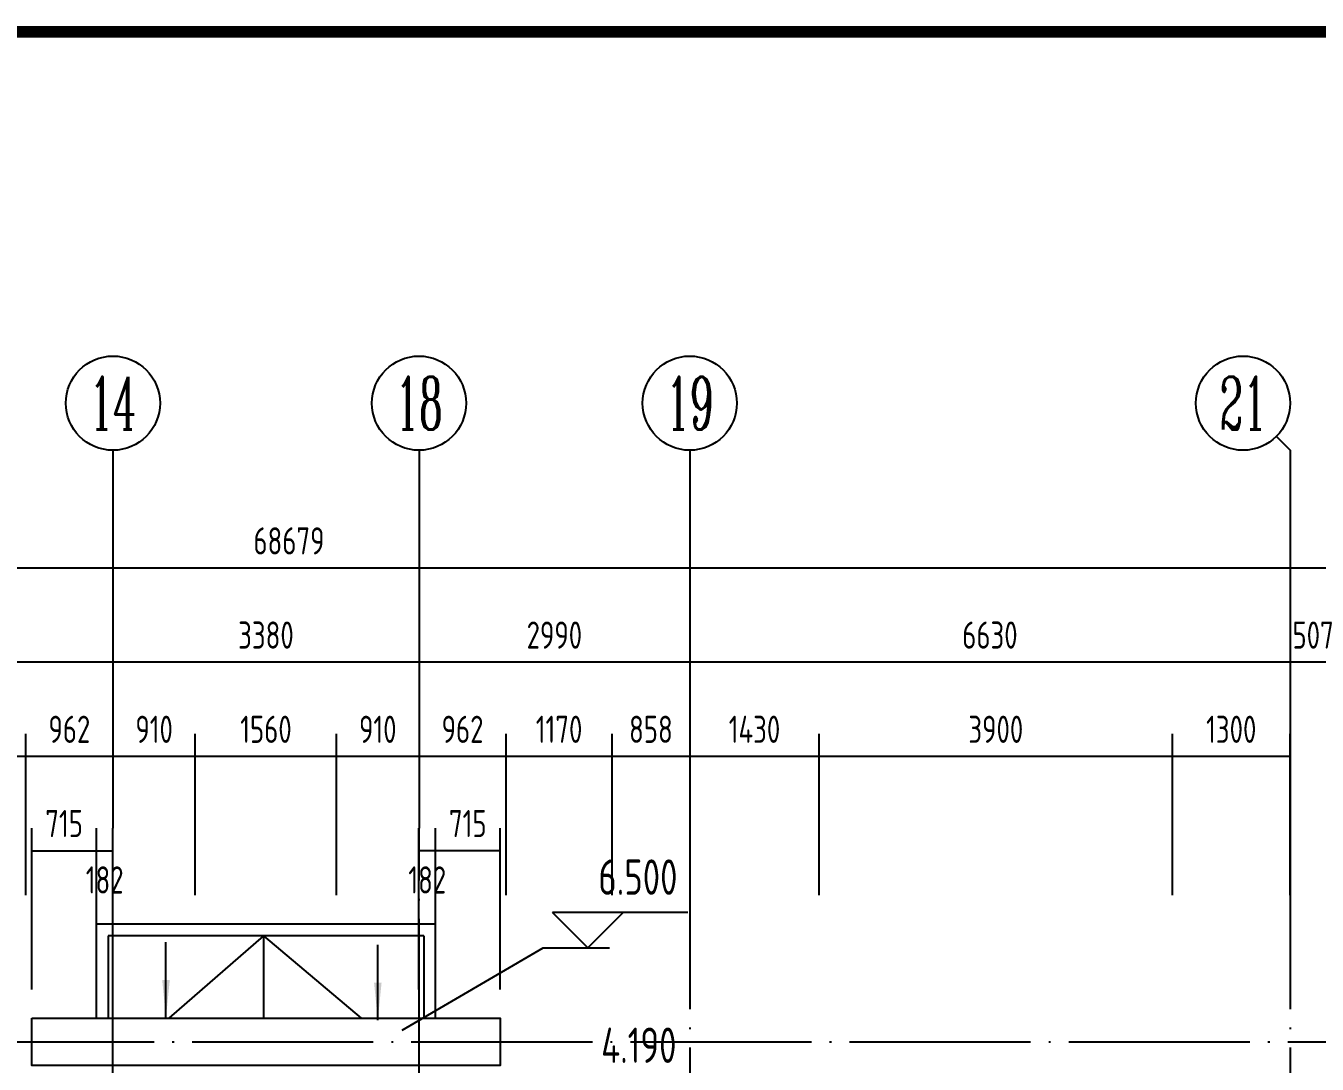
# Model space of a CAD drawing. Extents: x -726032 to 135930, y -151624 to 587044.
# Drawn here: x -680486 to -666225, y 519746 to 531209 of the extents above; entities that cross this region are included whole.
import ezdxf
from ezdxf.enums import TextEntityAlignment as Align

# ---------------------------------------------------------------- set-up
doc = ezdxf.new("R2010")
doc.units = 0
doc.header["$LTSCALE"] = 1000
doc.header["$MEASUREMENT"] = 0
doc.linetypes.add('DOTE', pattern=[2.42, 2, -0.2, 0.02, -0.2])
doc.layers.get('0').update_dxf_attribs({"linetype": 'CONTINUOUS'})
doc.layers.get('DEFPOINTS').update_dxf_attribs({"color": 1, "linetype": 'CONTINUOUS'})
for name, color, linetype in [('AXIS', 245, 'CONTINUOUS'), ('AXIS_TEXT', 7, 'CONTINUOUS'), ('DOTE', 8, 'DOTE'), ('PUB_DIM', 245, 'CONTINUOUS'), ('PUB_TITLE', 1, 'CONTINUOUS'), ('ROOF', 4, 'CONTINUOUS'), ('引线', 213, 'CONTINUOUS'), ('排水', 245, 'CONTINUOUS')]:
    doc.layers.add(name, color=color, linetype=linetype)
doc.styles.add('COMPLEX', font='COMPLEX')
doc.styles.add('DIM_FONT', font='isocp.shx', dxfattribs={"width": 0.8})
doc.dimstyles.new('AXIS', dxfattribs={"dimtxt": 300, "dimasz": 1, "dimexe": 250, "dimexo": 300, "dimgap": 150, "dimtad": 1, "dimdec": 0, "dimzin": 0, "dimdsep": 46, "dimtxsty": 'DIM_FONT', "dimcen": 0.09, "dimse1": 1, "dimse2": 1, "dimclrt": 142, "dimadec": 0, "dimazin": 0, "dimtfac": 1, "dimtdec": 0, "dimtix": 1, "dimtmove": 2, "dimatfit": 3, "dimfxl": 1, "dimtolj": 1, "dimtzin": 0, "dimarcsym": 0})
doc.dimstyles.new('DIMA', dxfattribs={"dimtxt": 300, "dimasz": 1, "dimexe": 250, "dimexo": 300, "dimgap": 150, "dimtad": 1, "dimdec": 0, "dimzin": 0, "dimdsep": 46, "dimtxsty": 'DIM_FONT', "dimcen": 0.09, "dimse1": 1, "dimclrt": 142, "dimadec": 0, "dimazin": 0, "dimtfac": 1, "dimtdec": 0, "dimtix": 1, "dimtmove": 2, "dimatfit": 3, "dimfxl": 1, "dimtolj": 1, "dimtzin": 0, "dimarcsym": 0})
doc.dimstyles.new('DIMB', dxfattribs={"dimtxt": 300, "dimasz": 1, "dimexe": 250, "dimexo": 300, "dimgap": 150, "dimtad": 1, "dimdec": 0, "dimzin": 0, "dimdsep": 46, "dimtxsty": 'DIM_FONT', "dimcen": 0.09, "dimse2": 1, "dimclrt": 142, "dimadec": 0, "dimazin": 0, "dimtfac": 1, "dimtdec": 0, "dimtix": 1, "dimtmove": 2, "dimatfit": 3, "dimfxl": 1, "dimtolj": 1, "dimtzin": 0, "dimarcsym": 0})
doc.dimstyles.new('DIMN', dxfattribs={"dimtxt": 300, "dimasz": 1, "dimexe": 250, "dimexo": 300, "dimgap": 150, "dimtad": 1, "dimdec": 0, "dimzin": 0, "dimdsep": 46, "dimtxsty": 'DIM_FONT', "dimcen": 0.09, "dimclrt": 142, "dimadec": 0, "dimazin": 0, "dimtfac": 1, "dimtdec": 0, "dimtix": 1, "dimtmove": 2, "dimatfit": 3, "dimfxl": 1, "dimtolj": 1, "dimtzin": 0, "dimarcsym": 0})

# ---------------------------------------------------------------- blocks, each defined once
blk = doc.blocks.new('*D511')
at = {"layer": 'AXIS', "color": 0, "lineweight": -2, "transparency": 16777216}
for p, q in [((-711920, 522652), (-711920, 525473)), ((-643241, 522652), (-643241, 525473)), ((-643242, 525223), (-711919, 525223))]:
    blk.add_line(p, q, dxfattribs=at)
at = {"layer": 'AXIS', "color": 0, "transparency": 16777216}
for points in [[(-711919, 525224), (-711919, 525223), (-711920, 525223)], [(-643242, 525224), (-643242, 525223), (-643241, 525223)]]:
    blk.add_solid(points, dxfattribs=at)
at = {"layer": 'DEFPOINTS', "color": 0, "transparency": 16777216}
for p in [(-711920, 525223), (-711920, 522352), (-643241, 522352)]:
    blk.add_point(p, dxfattribs=at)
at = {"layer": 'AXIS', "color": 142, "transparency": 16777216, "insert": (-677580, 525523), "char_height": 300, "attachment_point": 5, "style": 'DIM_FONT'}
blk.add_mtext('\\A1;68679', dxfattribs=at)
blk = doc.blocks.new('*D1033')
at = {"layer": 'DEFPOINTS', "color": 0, "transparency": 16777216}
for p in [(-676144, 522103), (-676144, 520272), (-675962, 520272)]:
    blk.add_point(p, dxfattribs=at)
at = {"layer": 'PUB_DIM', "color": 0, "lineweight": -2, "transparency": 16777216}
for p, q in [((-676144, 520572), (-676144, 522353)), ((-675962, 520572), (-675962, 522353)), ((-676145, 522103), (-676146, 522103)), ((-675962, 522103), (-676144, 522103)), ((-675961, 522103), (-675960, 522103))]:
    blk.add_line(p, q, dxfattribs=at)
at = {"layer": 'PUB_DIM', "color": 0, "transparency": 16777216}
for points in [[(-676145, 522104), (-676145, 522103), (-676144, 522103)], [(-675961, 522104), (-675961, 522103), (-675962, 522103)]]:
    blk.add_solid(points, dxfattribs=at)
at = {"layer": 'PUB_DIM', "color": 142, "transparency": 16777216, "insert": (-676053, 521780), "char_height": 300, "attachment_point": 5, "style": 'DIM_FONT'}
blk.add_mtext('\\A1;182', dxfattribs=at)
blk = doc.blocks.new('_AXISO')
blk.add_circle((0, 0), 0.5)
at = {"layer": 'AXIS_TEXT', "style": 'COMPLEX', "width": 1.041667}
blk.add_attdef('A', text='', height=0.56, dxfattribs=at).set_placement((-0.25, -0.28), (0.25, -0.28), align=Align.FIT)
blk = doc.blocks.new('*D2266')
at = {"layer": 'DEFPOINTS', "color": 0, "transparency": 16777216}
for p in [(-677054, 523143), (-677054, 521312), (-676144, 521312)]:
    blk.add_point(p, dxfattribs=at)
at = {"layer": 'PUB_DIM', "color": 0, "lineweight": -2, "transparency": 16777216}
for p, q in [((-677054, 521612), (-677054, 523393)), ((-676145, 523143), (-677053, 523143))]:
    blk.add_line(p, q, dxfattribs=at)
at = {"layer": 'PUB_DIM', "color": 0, "transparency": 16777216}
for points in [[(-677053, 523144), (-677053, 523143), (-677054, 523143)], [(-676145, 523144), (-676145, 523143), (-676144, 523143)]]:
    blk.add_solid(points, dxfattribs=at)
at = {"layer": 'PUB_DIM', "color": 142, "transparency": 16777216, "insert": (-676599, 523443), "char_height": 300, "attachment_point": 5, "style": 'DIM_FONT'}
blk.add_mtext('\\A1;910', dxfattribs=at)
blk = doc.blocks.new('*D3326')
at = {"layer": 'AXIS', "color": 0, "lineweight": -2, "transparency": 16777216}
blk.add_line((-676145, 524183), (-679523, 524183), dxfattribs=at)
at = {"layer": 'AXIS', "color": 0, "transparency": 16777216}
for points in [[(-679523, 524184), (-679523, 524183), (-679524, 524183)], [(-676145, 524184), (-676145, 524183), (-676144, 524183)]]:
    blk.add_solid(points, dxfattribs=at)
at = {"layer": 'DEFPOINTS', "color": 0, "transparency": 16777216}
for p in [(-679524, 524183), (-679524, 522352), (-676144, 522352)]:
    blk.add_point(p, dxfattribs=at)
at = {"layer": 'AXIS', "color": 142, "transparency": 16777216, "insert": (-677834, 524483), "char_height": 300, "attachment_point": 5, "style": 'DIM_FONT'}
blk.add_mtext('\\A1;3380', dxfattribs=at)
blk = doc.blocks.new('*D3327')
at = {"layer": 'AXIS', "color": 0, "lineweight": -2, "transparency": 16777216}
blk.add_line((-673155, 524183), (-676143, 524183), dxfattribs=at)
at = {"layer": 'AXIS', "color": 0, "transparency": 16777216}
for points in [[(-676143, 524184), (-676143, 524183), (-676144, 524183)], [(-673155, 524184), (-673155, 524183), (-673154, 524183)]]:
    blk.add_solid(points, dxfattribs=at)
at = {"layer": 'DEFPOINTS', "color": 0, "transparency": 16777216}
for p in [(-676144, 524183), (-676144, 522352), (-673154, 522352)]:
    blk.add_point(p, dxfattribs=at)
at = {"layer": 'AXIS', "color": 142, "transparency": 16777216, "insert": (-674649, 524483), "char_height": 300, "attachment_point": 5, "style": 'DIM_FONT'}
blk.add_mtext('\\A1;2990', dxfattribs=at)
blk = doc.blocks.new('*D3728')
at = {"layer": 'DEFPOINTS', "color": 0, "transparency": 16777216}
for p in [(-676144, 523143), (-676144, 521312), (-675182, 521312)]:
    blk.add_point(p, dxfattribs=at)
at = {"layer": 'PUB_DIM', "color": 0, "lineweight": -2, "transparency": 16777216}
for p, q in [((-675182, 521612), (-675182, 523393)), ((-675183, 523143), (-676143, 523143))]:
    blk.add_line(p, q, dxfattribs=at)
at = {"layer": 'PUB_DIM', "color": 0, "transparency": 16777216}
for points in [[(-676143, 523144), (-676143, 523143), (-676144, 523143)], [(-675183, 523144), (-675183, 523143), (-675182, 523143)]]:
    blk.add_solid(points, dxfattribs=at)
at = {"layer": 'PUB_DIM', "color": 142, "transparency": 16777216, "insert": (-675663, 523443), "char_height": 300, "attachment_point": 5, "style": 'DIM_FONT'}
blk.add_mtext('\\A1;962', dxfattribs=at)
blk = doc.blocks.new('_ARROW')
blk.add_solid([(0, 0), (-1, 0.1), (-1, -0.1)])
blk = doc.blocks.new('*D1076')
at = {"layer": 'DEFPOINTS', "color": 0, "transparency": 16777216}
for p in [(-678614, 523143), (-678614, 521312), (-677054, 521312)]:
    blk.add_point(p, dxfattribs=at)
at = {"layer": 'PUB_DIM', "color": 0, "lineweight": -2, "transparency": 16777216}
for p, q in [((-678614, 521612), (-678614, 523393)), ((-677054, 521612), (-677054, 523393)), ((-677055, 523143), (-678613, 523143))]:
    blk.add_line(p, q, dxfattribs=at)
at = {"layer": 'PUB_DIM', "color": 0, "transparency": 16777216}
for points in [[(-678613, 523144), (-678613, 523143), (-678614, 523143)], [(-677055, 523144), (-677055, 523143), (-677054, 523143)]]:
    blk.add_solid(points, dxfattribs=at)
at = {"layer": 'PUB_DIM', "color": 142, "transparency": 16777216, "insert": (-677834, 523443), "char_height": 300, "attachment_point": 5, "style": 'DIM_FONT'}
blk.add_mtext('\\A1;1560', dxfattribs=at)
blk = doc.blocks.new('*D2319')
at = {"layer": 'DEFPOINTS', "color": 0, "transparency": 16777216}
for p in [(-680486, 523143), (-680486, 521312), (-679524, 521312)]:
    blk.add_point(p, dxfattribs=at)
at = {"layer": 'PUB_DIM', "color": 0, "lineweight": -2, "transparency": 16777216}
for p, q in [((-680486, 521612), (-680486, 523393)), ((-679525, 523143), (-680485, 523143))]:
    blk.add_line(p, q, dxfattribs=at)
at = {"layer": 'PUB_DIM', "color": 0, "transparency": 16777216}
for points in [[(-680485, 523144), (-680485, 523143), (-680486, 523143)], [(-679525, 523144), (-679525, 523143), (-679524, 523143)]]:
    blk.add_solid(points, dxfattribs=at)
at = {"layer": 'PUB_DIM', "color": 142, "transparency": 16777216, "insert": (-680005, 523443), "char_height": 300, "attachment_point": 5, "style": 'DIM_FONT'}
blk.add_mtext('\\A1;962', dxfattribs=at)
blk = doc.blocks.new('*D1077')
at = {"layer": 'DEFPOINTS', "color": 0, "transparency": 16777216}
for p in [(-679524, 522103), (-679706, 520272), (-679524, 520272)]:
    blk.add_point(p, dxfattribs=at)
at = {"layer": 'PUB_DIM', "color": 0, "lineweight": -2, "transparency": 16777216}
for p, q in [((-679706, 520572), (-679706, 522353)), ((-679524, 520572), (-679524, 522353)), ((-679707, 522103), (-679708, 522103)), ((-679706, 522103), (-679524, 522103)), ((-679523, 522103), (-679522, 522103))]:
    blk.add_line(p, q, dxfattribs=at)
at = {"layer": 'PUB_DIM', "color": 0, "transparency": 16777216}
for points in [[(-679707, 522104), (-679707, 522103), (-679706, 522103)], [(-679523, 522104), (-679523, 522103), (-679524, 522103)]]:
    blk.add_solid(points, dxfattribs=at)
at = {"layer": 'PUB_DIM', "color": 142, "transparency": 16777216, "insert": (-679615, 521780), "char_height": 300, "attachment_point": 5, "style": 'DIM_FONT'}
blk.add_mtext('\\A1;182', dxfattribs=at)
blk = doc.blocks.new('*D1078')
at = {"layer": 'DEFPOINTS', "color": 0, "transparency": 16777216}
for p in [(-679706, 522103), (-680420, 520272), (-679706, 520272)]:
    blk.add_point(p, dxfattribs=at)
at = {"layer": 'PUB_DIM', "color": 0, "lineweight": -2, "transparency": 16777216}
for p, q in [((-680420, 520572), (-680420, 522353)), ((-679706, 520572), (-679706, 522353)), ((-680419, 522103), (-679707, 522103))]:
    blk.add_line(p, q, dxfattribs=at)
at = {"layer": 'PUB_DIM', "color": 0, "transparency": 16777216}
for points in [[(-680419, 522104), (-680419, 522103), (-680420, 522103)], [(-679707, 522104), (-679707, 522103), (-679706, 522103)]]:
    blk.add_solid(points, dxfattribs=at)
at = {"layer": 'PUB_DIM', "color": 142, "transparency": 16777216, "insert": (-680063, 522403), "char_height": 300, "attachment_point": 5, "style": 'DIM_FONT'}
blk.add_mtext('\\A1;715', dxfattribs=at)
blk = doc.blocks.new('*D3333')
at = {"layer": 'AXIS', "color": 0, "lineweight": -2, "transparency": 16777216}
blk.add_line((-679525, 524183), (-682513, 524183), dxfattribs=at)
at = {"layer": 'AXIS', "color": 0, "transparency": 16777216}
for points in [[(-682513, 524184), (-682513, 524183), (-682514, 524183)], [(-679525, 524184), (-679525, 524183), (-679524, 524183)]]:
    blk.add_solid(points, dxfattribs=at)
at = {"layer": 'DEFPOINTS', "color": 0, "transparency": 16777216}
for p in [(-682514, 524183), (-682514, 522352), (-679524, 522352)]:
    blk.add_point(p, dxfattribs=at)
at = {"layer": 'AXIS', "color": 142, "transparency": 16777216, "insert": (-681019, 524483), "char_height": 300, "attachment_point": 5, "style": 'DIM_FONT'}
blk.add_mtext('\\A1;2990', dxfattribs=at)
blk = doc.blocks.new('*D1079')
at = {"layer": 'DEFPOINTS', "color": 0, "transparency": 16777216}
for p in [(-681656, 523143), (-681656, 521312), (-680486, 521312)]:
    blk.add_point(p, dxfattribs=at)
at = {"layer": 'PUB_DIM', "color": 0, "lineweight": -2, "transparency": 16777216}
for p, q in [((-681656, 521612), (-681656, 523393)), ((-680486, 521612), (-680486, 523393)), ((-680487, 523143), (-681655, 523143))]:
    blk.add_line(p, q, dxfattribs=at)
at = {"layer": 'PUB_DIM', "color": 0, "transparency": 16777216}
for points in [[(-681655, 523144), (-681655, 523143), (-681656, 523143)], [(-680487, 523144), (-680487, 523143), (-680486, 523143)]]:
    blk.add_solid(points, dxfattribs=at)
at = {"layer": 'PUB_DIM', "color": 142, "transparency": 16777216, "insert": (-681071, 523443), "char_height": 300, "attachment_point": 5, "style": 'DIM_FONT'}
blk.add_mtext('\\A1;1170', dxfattribs=at)
blk = doc.blocks.new('*D3736')
at = {"layer": 'DEFPOINTS', "color": 0, "transparency": 16777216}
for p in [(-679524, 523143), (-679524, 521312), (-678614, 521312)]:
    blk.add_point(p, dxfattribs=at)
at = {"layer": 'PUB_DIM', "color": 0, "lineweight": -2, "transparency": 16777216}
for p, q in [((-678614, 521612), (-678614, 523393)), ((-678615, 523143), (-679523, 523143))]:
    blk.add_line(p, q, dxfattribs=at)
at = {"layer": 'PUB_DIM', "color": 0, "transparency": 16777216}
for points in [[(-679523, 523144), (-679523, 523143), (-679524, 523143)], [(-678615, 523144), (-678615, 523143), (-678614, 523143)]]:
    blk.add_solid(points, dxfattribs=at)
at = {"layer": 'PUB_DIM', "color": 142, "transparency": 16777216, "insert": (-679069, 523443), "char_height": 300, "attachment_point": 5, "style": 'DIM_FONT'}
blk.add_mtext('\\A1;910', dxfattribs=at)
blk = doc.blocks.new('*D3338')
at = {"layer": 'AXIS', "color": 0, "lineweight": -2, "transparency": 16777216}
for p, q in [((-666525, 524183), (-666526, 524183)), ((-666017, 524183), (-666524, 524183)), ((-666016, 524183), (-666015, 524183))]:
    blk.add_line(p, q, dxfattribs=at)
at = {"layer": 'AXIS', "color": 0, "transparency": 16777216}
for points in [[(-666525, 524184), (-666525, 524183), (-666524, 524183)], [(-666016, 524184), (-666016, 524183), (-666017, 524183)]]:
    blk.add_solid(points, dxfattribs=at)
at = {"layer": 'DEFPOINTS', "color": 0, "transparency": 16777216}
for p in [(-666524, 524183), (-666524, 522352), (-666017, 522352)]:
    blk.add_point(p, dxfattribs=at)
at = {"layer": 'AXIS', "color": 142, "transparency": 16777216, "insert": (-666270, 524483), "char_height": 300, "attachment_point": 5, "style": 'DIM_FONT'}
blk.add_mtext('\\A1;507', dxfattribs=at)
blk = doc.blocks.new('_AXISO1')
blk.add_line((0.354, -0.146), (0.5, 0))
blk.add_circle((0, -0.5), 0.5)
at = {"layer": 'AXIS_TEXT', "style": 'COMPLEX', "width": 1.041667}
blk.add_attdef('A', text='', height=0.56, dxfattribs=at).set_placement((-0.25, -0.78), (0.25, -0.78), align=Align.FIT)
blk = doc.blocks.new('*D2372')
at = {"layer": 'DEFPOINTS', "color": 0, "transparency": 16777216}
for p in [(-674012, 523143), (-674012, 521312), (-673154, 521312)]:
    blk.add_point(p, dxfattribs=at)
at = {"layer": 'PUB_DIM', "color": 0, "lineweight": -2, "transparency": 16777216}
for p, q in [((-674012, 521612), (-674012, 523393)), ((-673155, 523143), (-674011, 523143))]:
    blk.add_line(p, q, dxfattribs=at)
at = {"layer": 'PUB_DIM', "color": 0, "transparency": 16777216}
for points in [[(-674011, 523144), (-674011, 523143), (-674012, 523143)], [(-673155, 523144), (-673155, 523143), (-673154, 523143)]]:
    blk.add_solid(points, dxfattribs=at)
at = {"layer": 'PUB_DIM', "color": 142, "transparency": 16777216, "insert": (-673583, 523443), "char_height": 300, "attachment_point": 5, "style": 'DIM_FONT'}
blk.add_mtext('\\A1;858', dxfattribs=at)
blk = doc.blocks.new('*D1112')
at = {"layer": 'DEFPOINTS', "color": 0, "transparency": 16777216}
for p in [(-675182, 523143), (-675182, 521312), (-674012, 521312)]:
    blk.add_point(p, dxfattribs=at)
at = {"layer": 'PUB_DIM', "color": 0, "lineweight": -2, "transparency": 16777216}
for p, q in [((-675182, 521612), (-675182, 523393)), ((-674012, 521612), (-674012, 523393)), ((-674013, 523143), (-675181, 523143))]:
    blk.add_line(p, q, dxfattribs=at)
at = {"layer": 'PUB_DIM', "color": 0, "transparency": 16777216}
for points in [[(-675181, 523144), (-675181, 523143), (-675182, 523143)], [(-674013, 523144), (-674013, 523143), (-674012, 523143)]]:
    blk.add_solid(points, dxfattribs=at)
at = {"layer": 'PUB_DIM', "color": 142, "transparency": 16777216, "insert": (-674597, 523443), "char_height": 300, "attachment_point": 5, "style": 'DIM_FONT'}
blk.add_mtext('\\A1;1170', dxfattribs=at)
blk = doc.blocks.new('*D3740')
at = {"layer": 'DEFPOINTS', "color": 0, "transparency": 16777216}
for p in [(-673154, 523143), (-673154, 521312), (-671724, 521312)]:
    blk.add_point(p, dxfattribs=at)
at = {"layer": 'PUB_DIM', "color": 0, "lineweight": -2, "transparency": 16777216}
for p, q in [((-671724, 521612), (-671724, 523393)), ((-671725, 523143), (-673153, 523143))]:
    blk.add_line(p, q, dxfattribs=at)
at = {"layer": 'PUB_DIM', "color": 0, "transparency": 16777216}
for points in [[(-673153, 523144), (-673153, 523143), (-673154, 523143)], [(-671725, 523144), (-671725, 523143), (-671724, 523143)]]:
    blk.add_solid(points, dxfattribs=at)
at = {"layer": 'PUB_DIM', "color": 142, "transparency": 16777216, "insert": (-672439, 523443), "char_height": 300, "attachment_point": 5, "style": 'DIM_FONT'}
blk.add_mtext('\\A1;1430', dxfattribs=at)
blk = doc.blocks.new('*D1113')
at = {"layer": 'DEFPOINTS', "color": 0, "transparency": 16777216}
for p in [(-675962, 522103), (-675962, 520272), (-675247, 520272)]:
    blk.add_point(p, dxfattribs=at)
at = {"layer": 'PUB_DIM', "color": 0, "lineweight": -2, "transparency": 16777216}
for p, q in [((-675962, 520572), (-675962, 522353)), ((-675247, 520572), (-675247, 522353)), ((-675248, 522103), (-675961, 522103))]:
    blk.add_line(p, q, dxfattribs=at)
at = {"layer": 'PUB_DIM', "color": 0, "transparency": 16777216}
for points in [[(-675961, 522104), (-675961, 522103), (-675962, 522103)], [(-675248, 522104), (-675248, 522103), (-675247, 522103)]]:
    blk.add_solid(points, dxfattribs=at)
at = {"layer": 'PUB_DIM', "color": 142, "transparency": 16777216, "insert": (-675605, 522403), "char_height": 300, "attachment_point": 5, "style": 'DIM_FONT'}
blk.add_mtext('\\A1;715', dxfattribs=at)
blk = doc.blocks.new('*D1114')
at = {"layer": 'DEFPOINTS', "color": 0, "transparency": 16777216}
for p in [(-671724, 523143), (-671724, 521312), (-667824, 521312)]:
    blk.add_point(p, dxfattribs=at)
at = {"layer": 'PUB_DIM', "color": 0, "lineweight": -2, "transparency": 16777216}
for p, q in [((-671724, 521612), (-671724, 523393)), ((-667824, 521612), (-667824, 523393)), ((-667825, 523143), (-671723, 523143))]:
    blk.add_line(p, q, dxfattribs=at)
at = {"layer": 'PUB_DIM', "color": 0, "transparency": 16777216}
for points in [[(-671723, 523144), (-671723, 523143), (-671724, 523143)], [(-667825, 523144), (-667825, 523143), (-667824, 523143)]]:
    blk.add_solid(points, dxfattribs=at)
at = {"layer": 'PUB_DIM', "color": 142, "transparency": 16777216, "insert": (-669774, 523443), "char_height": 300, "attachment_point": 5, "style": 'DIM_FONT'}
blk.add_mtext('\\A1;3900', dxfattribs=at)
blk = doc.blocks.new('*D3339')
at = {"layer": 'AXIS', "color": 0, "lineweight": -2, "transparency": 16777216}
blk.add_line((-666525, 524183), (-673153, 524183), dxfattribs=at)
at = {"layer": 'AXIS', "color": 0, "transparency": 16777216}
for points in [[(-673153, 524184), (-673153, 524183), (-673154, 524183)], [(-666525, 524184), (-666525, 524183), (-666524, 524183)]]:
    blk.add_solid(points, dxfattribs=at)
at = {"layer": 'DEFPOINTS', "color": 0, "transparency": 16777216}
for p in [(-673154, 524183), (-673154, 522352), (-666524, 522352)]:
    blk.add_point(p, dxfattribs=at)
at = {"layer": 'AXIS', "color": 142, "transparency": 16777216, "insert": (-669839, 524483), "char_height": 300, "attachment_point": 5, "style": 'DIM_FONT'}
blk.add_mtext('\\A1;6630', dxfattribs=at)
blk = doc.blocks.new('*D1115')
at = {"layer": 'DEFPOINTS', "color": 0, "transparency": 16777216}
for p in [(-667824, 523143), (-667824, 521312), (-666524, 521312)]:
    blk.add_point(p, dxfattribs=at)
at = {"layer": 'PUB_DIM', "color": 0, "lineweight": -2, "transparency": 16777216}
for p, q in [((-667824, 521612), (-667824, 523393)), ((-666524, 521612), (-666524, 523393)), ((-666525, 523143), (-667823, 523143))]:
    blk.add_line(p, q, dxfattribs=at)
at = {"layer": 'PUB_DIM', "color": 0, "transparency": 16777216}
for points in [[(-667823, 523144), (-667823, 523143), (-667824, 523143)], [(-666525, 523144), (-666525, 523143), (-666524, 523143)]]:
    blk.add_solid(points, dxfattribs=at)
at = {"layer": 'PUB_DIM', "color": 142, "transparency": 16777216, "insert": (-667174, 523443), "char_height": 300, "attachment_point": 5, "style": 'DIM_FONT'}
blk.add_mtext('\\A1;1300', dxfattribs=at)

msp = doc.modelspace()

# ---------------------------------------------------------------- linework, layer by layer
at = {"layer": 'AXIS'}
for p, q in [((-679523.9, 526523.4), (-679523.9, 522352)), ((-676143.9, 526523.4), (-676143.9, 522352)), ((-673153.9, 526523.4), (-673153.9, 522352)), ((-666523.9, 526523.4), (-666523.9, 522352))]:
    msp.add_line(p, q, dxfattribs=at)
at = {"layer": 'DOTE'}
for p, q in [((-679523.9, 507252.4), (-679523.9, 522352)), ((-676143.9, 507252.4), (-676143.9, 522352)), ((-673153.9, 522352), (-673153.9, 491880.4)), ((-666523.9, 522352), (-666523.9, 491880.4)), ((-712529.2, 519992.4), (-642897.4, 519992.4))]:
    msp.add_line(p, q, dxfattribs=at)
at = {"layer": 'PUB_DIM'}
for p, q in [((-673173.9, 521421.6), (-674668.7, 521421.6)), ((-674278.7, 521031.6), (-674668.7, 521421.6)), ((-673888.7, 521421.6), (-674278.7, 521031.6))]:
    msp.add_line(p, q, dxfattribs=at)
at = {"layer": 'PUB_TITLE', "const_width": 130}
msp.add_lwpolyline([(-723432.4, 479143.9), (-630742.4, 479143.9), (-630742.4, 531143.9), (-723432.4, 531143.9)], close=True, dxfattribs=at)
at = {"layer": 'ROOF', "ltscale": 0.5}
for p, q in [((-675961.9, 521292.4), (-679705.9, 521292.4)), ((-679705.9, 520252.4), (-679705.9, 521292.4)), ((-675961.9, 520252.4), (-675961.9, 521292.4)), ((-676091.9, 521162.4), (-679575.9, 521162.4)), ((-679575.9, 521162.4), (-679575.9, 520252.4)), ((-676091.9, 521162.4), (-676091.9, 520252.4))]:
    msp.add_line(p, q, dxfattribs=at)
msp.add_lwpolyline([(-680421.2, 520252.4), (-675247.2, 520252.4), (-675247.2, 519732.4), (-680421.2, 519732.4)], close=True, dxfattribs=at)
at = {"layer": '引线'}
msp.add_lwpolyline([(-676328.1, 520121.4), (-674772.1, 521031.6), (-674041.3, 521031.6)], dxfattribs=at)
at = {"layer": '排水'}
for q in [(-678906.5, 520252.4), (-676781.6, 520252.4), (-677859.9, 520252.4)]:
    msp.add_line((-677859.9, 521162.4), q, dxfattribs=at)
for points in [[(-678938.1, 520258.4), (-678938.1, 521092)], [(-676598.7, 520231.6), (-676598.7, 521065.2)]]:
    msp.add_lwpolyline(points, dxfattribs=at)

# ---------------------------------------------------------------- block references
at = {"layer": 'AXIS'}
ref = msp.add_blockref('_AXISO', (-679523.9, 527043.4), dxfattribs=dict(at, xscale=1040, yscale=1040, zscale=1040))
ref.add_attrib('A', '14', dxfattribs={"layer": 'AXIS_TEXT', "height": 582.4, "style": 'COMPLEX', "width": 0.604839}).set_placement((-679783.9, 526752.2), (-679263.9, 526752.2), align=Align.FIT)
ref = msp.add_blockref('_AXISO', (-676143.9, 527043.4), dxfattribs=dict(at, xscale=1040, yscale=1040, zscale=1040))
ref.add_attrib('A', '18', dxfattribs={"layer": 'AXIS_TEXT', "height": 582.4, "style": 'COMPLEX', "width": 0.646552}).set_placement((-676403.9, 526752.2), (-675883.9, 526752.2), align=Align.FIT)
ref = msp.add_blockref('_AXISO', (-673153.9, 527043.4), dxfattribs=dict(at, xscale=1040, yscale=1040, zscale=1040))
ref.add_attrib('A', '19', dxfattribs={"layer": 'AXIS_TEXT', "height": 582.4, "style": 'COMPLEX', "width": 0.646552}).set_placement((-673413.9, 526752.2), (-672893.9, 526752.2), align=Align.FIT)
ref = msp.add_blockref('_AXISO1', (-666523.9, 527043.4), dxfattribs=dict(at, xscale=1040, yscale=1040, zscale=1040, rotation=270))
ref.add_attrib('A', '21', dxfattribs={"layer": 'AXIS_TEXT', "height": 582.4, "style": 'COMPLEX', "width": 0.646552}).set_placement((-667303.9, 526752.2), (-666783.9, 526752.2), align=Align.FIT)
at = {"layer": '排水', "yscale": 416, "zscale": 416}
for p, xscale, rotation in [((-678938.1, 520258.4), -416, 90), ((-676598.7, 520231.6), 416, 270)]:
    msp.add_blockref('_ARROW', p, dxfattribs=dict(at, xscale=xscale, rotation=rotation))

# ---------------------------------------------------------------- texts
at = {"layer": 'PUB_DIM', "style": 'DIM_FONT', "width": 0.8}
for s, p in [('6.500', (-673726.3, 521811.6)), ('4.190', (-673716.8, 519955.9))]:
    msp.add_text(s, height=390, dxfattribs=at).set_placement(p, align=Align.MIDDLE)

# ---------------------------------------------------------------- dimensions: what is measured, and where the dimension line sits
at = {"layer": 'AXIS'}
dim = msp.add_aligned_dim(p1=(-643240.9, 522352), p2=(-711919.9, 522352), distance=-2871.4, dimstyle='DIMN', dxfattribs=at)
dim.commit()
dim.dimension.update_dxf_attribs({"geometry": '*D511', "text_midpoint": (-677580.4, 525523.4)})
for base, p1, p2, picture, middle in [((-682513.9, 524183.4), (-679523.9, 522352), (-682513.9, 522352), '*D3333', (-681018.9, 524483.4)), ((-679523.9, 524183.4), (-676143.9, 522352), (-679523.9, 522352), '*D3326', (-677833.9, 524483.4)), ((-676143.9, 524183.4), (-673153.9, 522352), (-676143.9, 522352), '*D3327', (-674648.9, 524483.4)), ((-673153.9, 524183.4), (-666523.9, 522352), (-673153.9, 522352), '*D3339', (-669838.9, 524483.4)), ((-666523.9, 524183.4), (-666016.9, 522352), (-666523.9, 522352), '*D3338', (-666270.4, 524483.4))]:
    dim = msp.add_linear_dim(base=base, p1=p1, p2=p2, dimstyle='AXIS', dxfattribs=at)
    dim.commit()
    dim.dimension.update_dxf_attribs({"geometry": picture, "text_midpoint": middle})
at = {"layer": 'PUB_DIM'}
for base, p1, p2, dimstyle, picture, middle in [((-681655.9, 523143.4), (-680485.9, 521312), (-681655.9, 521312), 'DIMN', '*D1079', (-681070.9, 523443.4)), ((-680485.9, 523143.4), (-679523.9, 521312), (-680485.9, 521312), 'DIMA', '*D2319', (-680004.9, 523443.5)), ((-679523.9, 523143.4), (-678613.9, 521312), (-679523.9, 521312), 'DIMB', '*D3736', (-679068.9, 523443.4)), ((-678613.9, 523143.4), (-677053.9, 521312), (-678613.9, 521312), 'DIMN', '*D1076', (-677833.9, 523443.4)), ((-677053.9, 523143.4), (-676143.9, 521312), (-677053.9, 521312), 'DIMA', '*D2266', (-676598.9, 523443.4)), ((-676143.9, 523143.4), (-675181.9, 521312), (-676143.9, 521312), 'DIMB', '*D3728', (-675662.9, 523443.5)), ((-675181.9, 523143.4), (-674011.9, 521312), (-675181.9, 521312), 'DIMN', '*D1112', (-674596.9, 523443.4)), ((-674011.9, 523143.4), (-673153.9, 521312), (-674011.9, 521312), 'DIMA', '*D2372', (-673582.9, 523443.4)), ((-673153.9, 523143.4), (-671723.9, 521312), (-673153.9, 521312), 'DIMB', '*D3740', (-672438.9, 523443.4)), ((-671723.9, 523143.4), (-667823.9, 521312), (-671723.9, 521312), 'DIMN', '*D1114', (-669773.9, 523443.4)), ((-667823.9, 523143.4), (-666523.9, 521312), (-667823.9, 521312), 'DIMN', '*D1115', (-667173.9, 523443.4)), ((-679705.9, 522103.4), (-680420.5, 520272), (-679705.9, 520272), 'DIMN', '*D1078', (-680063.2, 522403.4)), ((-675961.9, 522103.4), (-675247.2, 520272), (-675961.9, 520272), 'DIMN', '*D1113', (-675604.6, 522403.4))]:
    dim = msp.add_linear_dim(base=base, p1=p1, p2=p2, dimstyle=dimstyle, dxfattribs=at)
    dim.commit()
    dim.dimension.update_dxf_attribs({"geometry": picture, "text_midpoint": middle})
for base, p1, p2, picture, middle in [((-679523.9, 522103.4), (-679705.9, 520272), (-679523.9, 520272), '*D1077', (-679614.9, 521779.7)), ((-676143.9, 522103.4), (-675961.9, 520272), (-676143.9, 520272), '*D1033', (-676052.9, 521779.7))]:
    dim = msp.add_linear_dim(base=base, p1=p1, p2=p2, dimstyle='DIMN', dxfattribs=at)
    dim.commit()
    dim.dimension.update_dxf_attribs({"geometry": picture, "text_midpoint": middle, "dimtype": 160})

doc.saveas('drawing.dxf')
